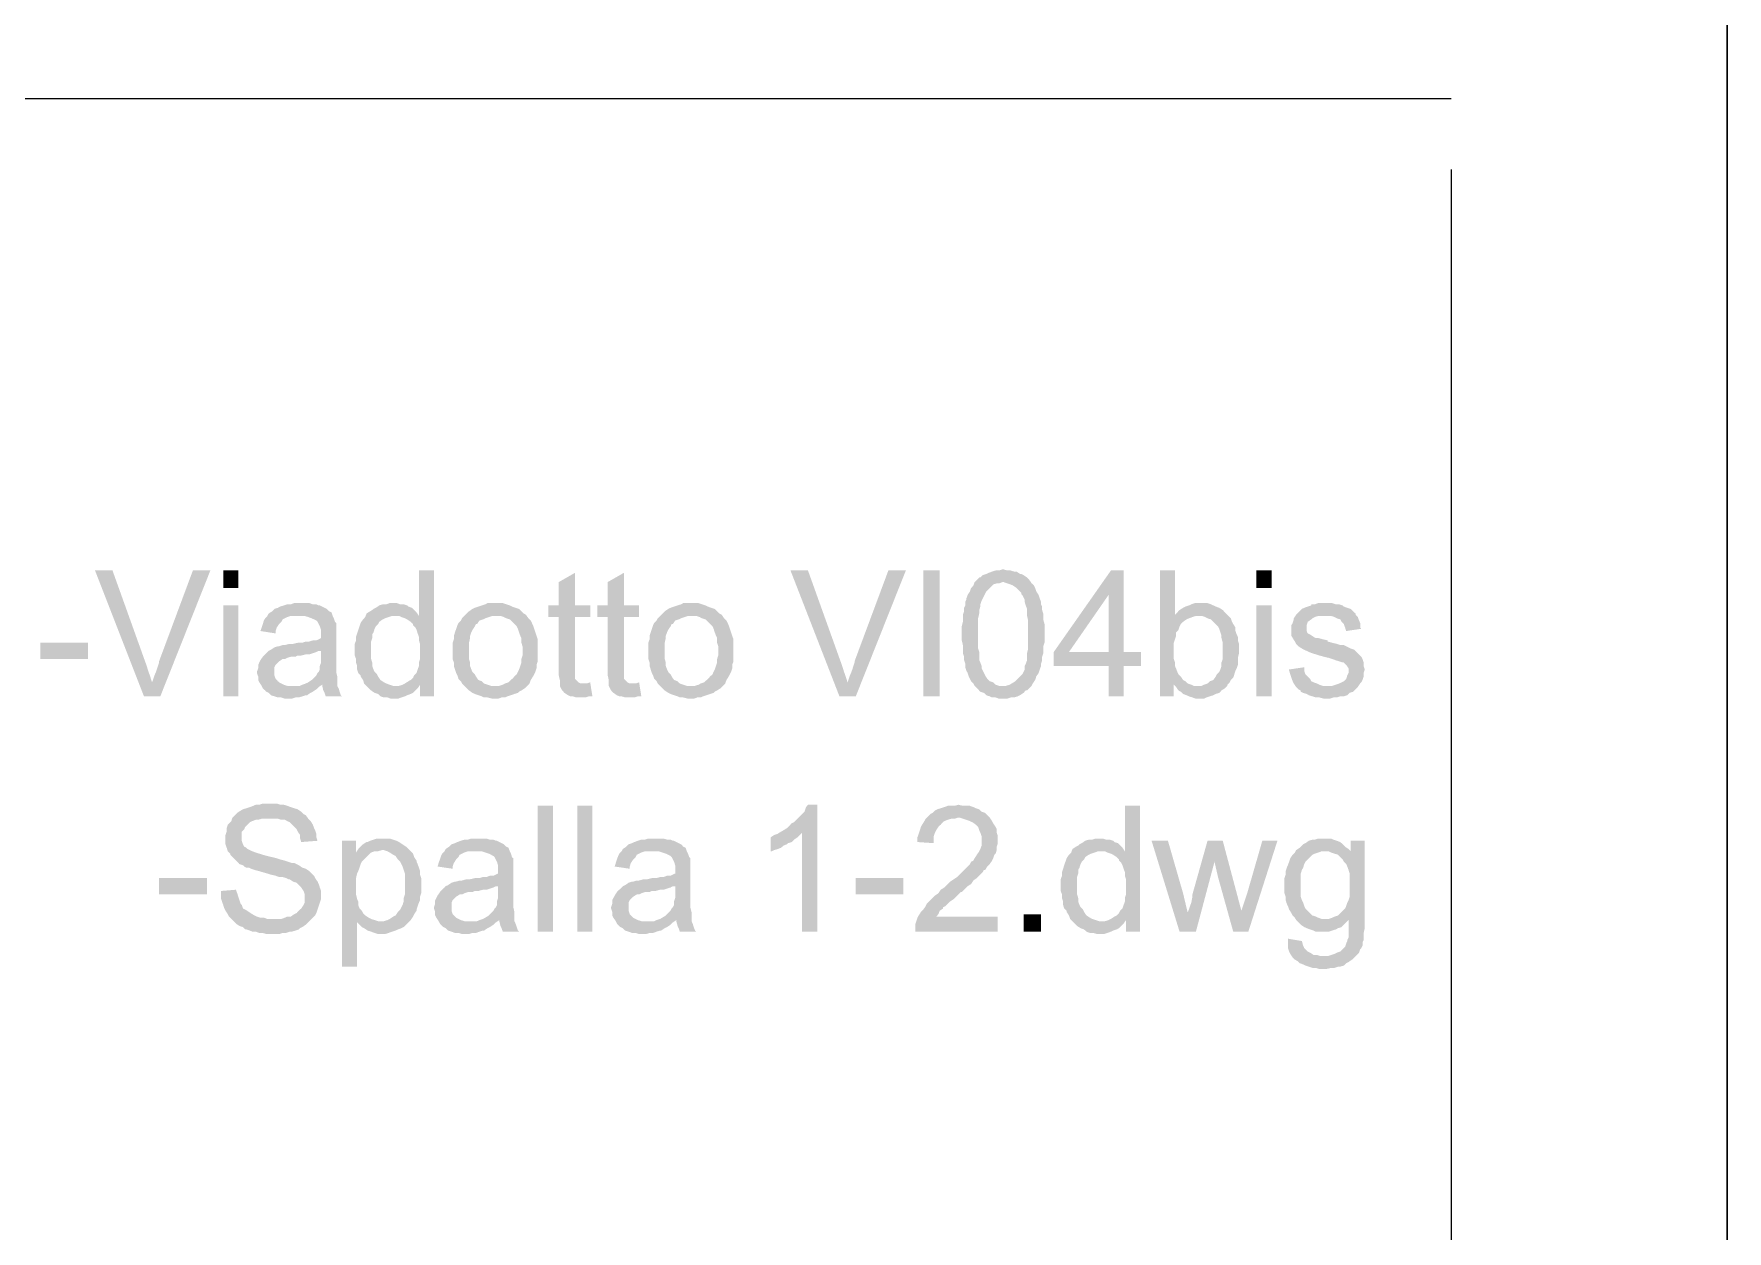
# Model space of a CAD drawing. Header units: millimetres. Extents: x -35.3 to 0.3, y 0.4 to 20.6.
# Drawn here: x -0.952 to 0.259, y 1.284 to 2.14 of the extents above; entities that cross this region are included whole.
import ezdxf

# ---------------------------------------------------------------- set-up
doc = ezdxf.new("R2010")
doc.units = ezdxf.units.MM
doc.linetypes.add('PDF_IMPORT', pattern=[1, 0.8, -0.2])
doc.layers.add('PDF _Geometria', color=7, linetype='Continuous')
doc.layers.add('PDF _Riempimenti solidi', color=7, linetype='Continuous')

msp = doc.modelspace()

# ---------------------------------------------------------------- hatches: boundary and pattern name
at = {"layer": 'PDF _Riempimenti solidi', "transparency": 33554559}
for points in [[(-0.2585, 1.7568), (-0.2593, 1.7568), (-0.2618, 1.756), (-0.2643, 1.756), (-0.2668, 1.7552), (-0.2693, 1.7543), (-0.271, 1.7535), (-0.2735, 1.7527), (-0.2752, 1.751), (-0.276, 1.751), (-0.2793, 1.7477), (-0.2585, 1.7477), (-0.256, 1.7468), (-0.2535, 1.746), (-0.2518, 1.7452), (-0.2493, 1.7435), (-0.246, 1.7402), (-0.246, 1.7393), (-0.2452, 1.7385), (-0.2443, 1.7368), (-0.2435, 1.7352), (-0.2435, 1.7335), (-0.2427, 1.731), (-0.2418, 1.7285), (-0.2418, 1.7235), (-0.241, 1.7202), (-0.241, 1.7002), (-0.2418, 1.6968), (-0.2418, 1.6918), (-0.2427, 1.6893), (-0.2435, 1.6877), (-0.2435, 1.6852), (-0.2443, 1.6835), (-0.2452, 1.6818), (-0.246, 1.681), (-0.2468, 1.6802), (-0.2502, 1.6768), (-0.2527, 1.6752), (-0.2543, 1.6743), (-0.2568, 1.6735), (-0.2585, 1.6735), (-0.2785, 1.6727), (-0.2752, 1.6693), (-0.2727, 1.6685), (-0.271, 1.6668), (-0.2685, 1.666), (-0.2668, 1.6652), (-0.2643, 1.6652), (-0.2618, 1.6643), (-0.256, 1.6643), (-0.2535, 1.6652), (-0.251, 1.6652), (-0.2485, 1.666), (-0.2468, 1.6668), (-0.2443, 1.6685), (-0.2427, 1.6702), (-0.2418, 1.6702), (-0.2402, 1.6718), (-0.2385, 1.6735), (-0.2377, 1.6752), (-0.236, 1.6777), (-0.2352, 1.6802), (-0.2335, 1.6827), (-0.2327, 1.6852), (-0.2318, 1.6877), (-0.2318, 1.6893), (-0.231, 1.6918), (-0.231, 1.6943), (-0.2302, 1.6968), (-0.2302, 1.7018), (-0.2293, 1.7043), (-0.2293, 1.7177), (-0.2302, 1.721), (-0.2302, 1.7252), (-0.231, 1.7277), (-0.231, 1.7302), (-0.2318, 1.7318), (-0.2318, 1.7335), (-0.2327, 1.736), (-0.2335, 1.7385), (-0.2352, 1.741), (-0.236, 1.7435), (-0.2368, 1.7452), (-0.2385, 1.7468), (-0.2402, 1.7493), (-0.2418, 1.751), (-0.2443, 1.7527), (-0.246, 1.7535), (-0.2468, 1.7535), (-0.2493, 1.7552), (-0.251, 1.7552), (-0.2535, 1.756), (-0.256, 1.756)], [(-0.896, 1.756), (-0.9085, 1.756), (-0.8735, 1.666), (-0.8677, 1.676), (-0.8685, 1.6785), (-0.8693, 1.681), (-0.8702, 1.6835), (-0.871, 1.686), (-0.8718, 1.6885), (-0.8727, 1.691)], [(-0.826, 1.756), (-0.8385, 1.756), (-0.8627, 1.691), (-0.8627, 1.6902), (-0.8635, 1.6877), (-0.8643, 1.6852), (-0.8652, 1.6827), (-0.866, 1.681), (-0.8668, 1.6785), (-0.8677, 1.676), (-0.8735, 1.666), (-0.8618, 1.666)], [(-0.806, 1.7435), (-0.806, 1.756), (-0.8168, 1.756), (-0.8168, 1.7435)], [(-0.666, 1.756), (-0.6768, 1.756), (-0.6768, 1.7235), (-0.6935, 1.7235), (-0.691, 1.7235), (-0.6893, 1.7227), (-0.6868, 1.7218), (-0.6852, 1.721), (-0.6827, 1.7193), (-0.681, 1.7177), (-0.681, 1.7168), (-0.6793, 1.7152), (-0.6785, 1.7135), (-0.6777, 1.711), (-0.6768, 1.7085), (-0.6768, 1.706), (-0.676, 1.7035), (-0.676, 1.6927), (-0.6768, 1.6902), (-0.6768, 1.6877), (-0.6777, 1.6852), (-0.6785, 1.6827), (-0.6802, 1.681), (-0.681, 1.6793), (-0.6827, 1.6777), (-0.6843, 1.6768), (-0.6868, 1.6752), (-0.6885, 1.6743), (-0.676, 1.6743), (-0.676, 1.666), (-0.666, 1.666)], [(-0.5652, 1.7543), (-0.5768, 1.7477), (-0.5768, 1.731), (-0.5843, 1.731), (-0.5843, 1.7227), (-0.5768, 1.7227), (-0.5768, 1.681), (-0.576, 1.6777), (-0.576, 1.6752), (-0.5593, 1.6752), (-0.561, 1.6752), (-0.5627, 1.676), (-0.5635, 1.6768), (-0.5652, 1.6785), (-0.5652, 1.7227), (-0.5543, 1.7227), (-0.5543, 1.731), (-0.5652, 1.731)], [(-0.5302, 1.7543), (-0.5418, 1.7477), (-0.5418, 1.731), (-0.5493, 1.731), (-0.5493, 1.7227), (-0.5418, 1.7227), (-0.5418, 1.681), (-0.541, 1.6777), (-0.541, 1.6752), (-0.5243, 1.6752), (-0.526, 1.6752), (-0.5277, 1.676), (-0.5285, 1.6768), (-0.5302, 1.6785), (-0.5302, 1.7227), (-0.5193, 1.7227), (-0.5193, 1.731), (-0.5302, 1.731)], [(-0.3985, 1.756), (-0.411, 1.756), (-0.376, 1.666), (-0.3702, 1.676), (-0.371, 1.6785), (-0.3718, 1.681), (-0.3727, 1.6835), (-0.3735, 1.686), (-0.3743, 1.6885), (-0.3752, 1.691)], [(-0.3285, 1.756), (-0.341, 1.756), (-0.3652, 1.691), (-0.3652, 1.6902), (-0.366, 1.6877), (-0.3668, 1.6852), (-0.3677, 1.6827), (-0.3685, 1.681), (-0.3693, 1.6785), (-0.3702, 1.676), (-0.376, 1.666), (-0.3643, 1.666)], [(-0.3043, 1.666), (-0.3043, 1.756), (-0.316, 1.756), (-0.316, 1.666)], [(-0.2793, 1.7477), (-0.2802, 1.7452), (-0.2818, 1.7435), (-0.2827, 1.741), (-0.2843, 1.7385), (-0.2852, 1.736), (-0.2852, 1.7352), (-0.286, 1.7335), (-0.286, 1.731), (-0.2868, 1.7293), (-0.2868, 1.7268), (-0.2877, 1.7243), (-0.2877, 1.7193), (-0.2885, 1.716), (-0.2885, 1.706), (-0.2877, 1.7027), (-0.2877, 1.6968), (-0.2868, 1.6943), (-0.2868, 1.6918), (-0.286, 1.6893), (-0.286, 1.6868), (-0.2852, 1.6843), (-0.2843, 1.6827), (-0.2835, 1.6802), (-0.2818, 1.6768), (-0.2802, 1.6752), (-0.2793, 1.6735), (-0.2785, 1.6727), (-0.2585, 1.6735), (-0.2618, 1.6735), (-0.2643, 1.6743), (-0.266, 1.676), (-0.2685, 1.6768), (-0.2702, 1.6785), (-0.2718, 1.681), (-0.2743, 1.686), (-0.2743, 1.6877), (-0.2752, 1.6902), (-0.276, 1.6918), (-0.276, 1.6977), (-0.2768, 1.7002), (-0.2768, 1.7218), (-0.276, 1.7252), (-0.276, 1.7277), (-0.2752, 1.7302), (-0.2752, 1.7318), (-0.2743, 1.7343), (-0.2735, 1.736), (-0.271, 1.741), (-0.266, 1.746), (-0.2635, 1.7468), (-0.2618, 1.7468), (-0.2593, 1.7477)], [(-0.1727, 1.756), (-0.1818, 1.756), (-0.2227, 1.6977), (-0.2227, 1.6877), (-0.1835, 1.6877), (-0.1835, 1.666), (-0.1727, 1.666), (-0.1727, 1.6877), (-0.1602, 1.6877), (-0.1602, 1.6977), (-0.2118, 1.6977), (-0.1835, 1.7385)], [(-0.1727, 1.756), (-0.1835, 1.7385), (-0.1835, 1.6977), (-0.2118, 1.6977), (-0.1727, 1.6977)], [(-0.136, 1.756), (-0.1468, 1.756), (-0.1468, 1.666), (-0.1368, 1.666), (-0.1368, 1.6743), (-0.1243, 1.6743), (-0.1268, 1.6752), (-0.1285, 1.6768), (-0.1302, 1.6777), (-0.1318, 1.6802), (-0.1335, 1.6818), (-0.1343, 1.6835), (-0.1352, 1.686), (-0.136, 1.6877), (-0.136, 1.6902), (-0.1368, 1.6927), (-0.1368, 1.7043), (-0.136, 1.7068), (-0.1352, 1.7093), (-0.1352, 1.7118), (-0.1335, 1.7135), (-0.1327, 1.716), (-0.1318, 1.7177), (-0.1302, 1.7193), (-0.1277, 1.721), (-0.126, 1.7218), (-0.1235, 1.7227), (-0.121, 1.7235), (-0.1193, 1.7235), (-0.136, 1.7243)], [(-0.0668, 1.7435), (-0.0668, 1.756), (-0.0777, 1.756), (-0.0777, 1.7435)], [(-0.761, 1.7327), (-0.766, 1.7327), (-0.7685, 1.7318), (-0.771, 1.7318), (-0.7735, 1.731), (-0.776, 1.7302), (-0.7777, 1.7293), (-0.7802, 1.7285), (-0.7818, 1.7268), (-0.7843, 1.7252), (-0.7852, 1.7235), (-0.7585, 1.7235), (-0.756, 1.7227), (-0.7535, 1.7218), (-0.7518, 1.721), (-0.7502, 1.7202), (-0.7493, 1.7193), (-0.7477, 1.716), (-0.7468, 1.7135), (-0.7468, 1.7077), (-0.7485, 1.7068), (-0.7502, 1.706), (-0.7527, 1.706), (-0.7552, 1.7052), (-0.7577, 1.7052), (-0.7602, 1.7043), (-0.7635, 1.7043), (-0.7668, 1.7035), (-0.7693, 1.7035), (-0.7727, 1.7027), (-0.7743, 1.7027), (-0.7768, 1.7018), (-0.7777, 1.7018), (-0.7802, 1.701), (-0.7827, 1.6993), (-0.7468, 1.6985), (-0.7468, 1.6902), (-0.7477, 1.6877), (-0.7477, 1.6852), (-0.7485, 1.6835), (-0.7493, 1.6827), (-0.7502, 1.681), (-0.7535, 1.6777), (-0.756, 1.676), (-0.7577, 1.6752), (-0.7602, 1.6743), (-0.746, 1.6743), (-0.746, 1.6735), (-0.7452, 1.6702), (-0.7443, 1.6685), (-0.7435, 1.666), (-0.7318, 1.666), (-0.7327, 1.6668), (-0.7335, 1.6693), (-0.7343, 1.6718), (-0.7352, 1.6735), (-0.7352, 1.6802), (-0.736, 1.6835), (-0.736, 1.7185), (-0.7368, 1.7193), (-0.7377, 1.7218), (-0.7385, 1.7235), (-0.7393, 1.726), (-0.741, 1.7268), (-0.7427, 1.7285), (-0.7443, 1.7293), (-0.7477, 1.731), (-0.7485, 1.731), (-0.7502, 1.7318), (-0.7527, 1.7318), (-0.7552, 1.7327), (-0.7577, 1.7327)], [(-0.6952, 1.7327), (-0.6977, 1.7327), (-0.7002, 1.7318), (-0.7027, 1.7318), (-0.7052, 1.731), (-0.7077, 1.7293), (-0.7093, 1.7285), (-0.7102, 1.7277), (-0.7118, 1.7268), (-0.7143, 1.7252), (-0.7152, 1.7227), (-0.7168, 1.721), (-0.7185, 1.7185), (-0.7202, 1.7135), (-0.721, 1.711), (-0.7218, 1.7085), (-0.7218, 1.706), (-0.7227, 1.7035), (-0.7227, 1.6952), (-0.7218, 1.6927), (-0.7218, 1.6902), (-0.721, 1.6877), (-0.721, 1.6852), (-0.7202, 1.6827), (-0.7185, 1.681), (-0.7185, 1.6802), (-0.7168, 1.6777), (-0.716, 1.6752), (-0.7143, 1.6735), (-0.6935, 1.6735), (-0.6952, 1.6735), (-0.6977, 1.6743), (-0.7002, 1.6752), (-0.7018, 1.676), (-0.7043, 1.6777), (-0.706, 1.6802), (-0.7068, 1.6818), (-0.7085, 1.6835), (-0.7093, 1.6852), (-0.7102, 1.6877), (-0.7102, 1.6902), (-0.711, 1.6927), (-0.711, 1.7052), (-0.7102, 1.7077), (-0.7102, 1.7102), (-0.7093, 1.7118), (-0.7085, 1.7143), (-0.7077, 1.716), (-0.706, 1.7177), (-0.7052, 1.7193), (-0.7027, 1.721), (-0.701, 1.7218), (-0.6985, 1.7227), (-0.696, 1.7235), (-0.6768, 1.7235), (-0.6785, 1.726), (-0.6802, 1.7277), (-0.6818, 1.7293), (-0.6843, 1.7302), (-0.6852, 1.731), (-0.6877, 1.7318), (-0.6902, 1.7318), (-0.6927, 1.7327)], [(-0.6218, 1.7327), (-0.6277, 1.7327), (-0.6293, 1.7318), (-0.6318, 1.731), (-0.6343, 1.7302), (-0.6368, 1.7293), (-0.6385, 1.7285), (-0.641, 1.7268), (-0.6443, 1.7235), (-0.6185, 1.7235), (-0.616, 1.7227), (-0.6143, 1.7218), (-0.6118, 1.721), (-0.6068, 1.716), (-0.606, 1.7143), (-0.6052, 1.7118), (-0.6043, 1.7093), (-0.6035, 1.7077), (-0.6035, 1.7043), (-0.6027, 1.7018), (-0.6027, 1.6952), (-0.6035, 1.6927), (-0.6035, 1.6902), (-0.6043, 1.6877), (-0.6052, 1.6852), (-0.6068, 1.6818), (-0.6085, 1.6802), (-0.6093, 1.6793), (-0.6127, 1.676), (-0.6152, 1.6752), (-0.6168, 1.6743), (-0.6193, 1.6735), (-0.6443, 1.6735), (-0.6427, 1.6718), (-0.641, 1.6702), (-0.6385, 1.6685), (-0.6368, 1.6677), (-0.6343, 1.6668), (-0.6318, 1.666), (-0.6302, 1.6652), (-0.6277, 1.6652), (-0.6243, 1.6643), (-0.6202, 1.6643), (-0.6177, 1.6652), (-0.6152, 1.6652), (-0.6135, 1.666), (-0.611, 1.6668), (-0.6085, 1.6677), (-0.606, 1.6685), (-0.6052, 1.6693), (-0.6035, 1.6702), (-0.601, 1.6718), (-0.5993, 1.6735), (-0.5977, 1.6752), (-0.5968, 1.6777), (-0.5952, 1.6802), (-0.5935, 1.6835), (-0.5927, 1.686), (-0.5927, 1.6885), (-0.5918, 1.691), (-0.5918, 1.7068), (-0.5927, 1.7093), (-0.5935, 1.7118), (-0.5952, 1.7168), (-0.5968, 1.7202), (-0.5985, 1.7218), (-0.6002, 1.7243), (-0.6018, 1.7252), (-0.6052, 1.7285), (-0.6077, 1.7293), (-0.6102, 1.7302), (-0.6118, 1.731), (-0.6143, 1.7318), (-0.6168, 1.7327), (-0.6193, 1.7327)], [(-0.4818, 1.7327), (-0.4877, 1.7327), (-0.4893, 1.7318), (-0.4918, 1.731), (-0.4943, 1.7302), (-0.4968, 1.7293), (-0.4985, 1.7285), (-0.501, 1.7268), (-0.5043, 1.7235), (-0.4785, 1.7235), (-0.476, 1.7227), (-0.4743, 1.7218), (-0.4718, 1.721), (-0.4668, 1.716), (-0.466, 1.7143), (-0.4652, 1.7118), (-0.4643, 1.7093), (-0.4635, 1.7077), (-0.4635, 1.7043), (-0.4627, 1.7018), (-0.4627, 1.6952), (-0.4635, 1.6927), (-0.4635, 1.6902), (-0.4643, 1.6877), (-0.4652, 1.6852), (-0.4668, 1.6818), (-0.4685, 1.6802), (-0.4693, 1.6793), (-0.4727, 1.676), (-0.4752, 1.6752), (-0.4768, 1.6743), (-0.4793, 1.6735), (-0.5043, 1.6735), (-0.5027, 1.6718), (-0.501, 1.6702), (-0.4985, 1.6685), (-0.4968, 1.6677), (-0.4943, 1.6668), (-0.4918, 1.666), (-0.4902, 1.6652), (-0.4877, 1.6652), (-0.4843, 1.6643), (-0.4802, 1.6643), (-0.4777, 1.6652), (-0.4752, 1.6652), (-0.4735, 1.666), (-0.471, 1.6668), (-0.4685, 1.6677), (-0.466, 1.6685), (-0.4652, 1.6693), (-0.4635, 1.6702), (-0.461, 1.6718), (-0.4593, 1.6735), (-0.4577, 1.6752), (-0.4568, 1.6777), (-0.4552, 1.6802), (-0.4535, 1.6835), (-0.4527, 1.686), (-0.4527, 1.6885), (-0.4518, 1.691), (-0.4518, 1.7068), (-0.4527, 1.7093), (-0.4535, 1.7118), (-0.4552, 1.7168), (-0.4568, 1.7202), (-0.4585, 1.7218), (-0.4602, 1.7243), (-0.4618, 1.7252), (-0.4652, 1.7285), (-0.4677, 1.7293), (-0.4702, 1.7302), (-0.4718, 1.731), (-0.4743, 1.7318), (-0.4768, 1.7327), (-0.4793, 1.7327)], [(-0.1177, 1.7327), (-0.1218, 1.7327), (-0.1243, 1.7318), (-0.126, 1.731), (-0.1285, 1.7302), (-0.1302, 1.7293), (-0.1327, 1.7277), (-0.136, 1.7243), (-0.1193, 1.7235), (-0.1168, 1.7235), (-0.1143, 1.7227), (-0.1127, 1.7218), (-0.1102, 1.721), (-0.1052, 1.716), (-0.1043, 1.7143), (-0.1035, 1.7118), (-0.1027, 1.7093), (-0.1027, 1.7077), (-0.1018, 1.7043), (-0.1018, 1.6927), (-0.1027, 1.6902), (-0.1027, 1.6877), (-0.1035, 1.6852), (-0.1043, 1.6835), (-0.106, 1.6818), (-0.1068, 1.6802), (-0.1085, 1.6777), (-0.111, 1.6768), (-0.1127, 1.6752), (-0.1152, 1.6743), (-0.1168, 1.6735), (-0.1193, 1.6735), (-0.1352, 1.6727), (-0.1335, 1.6702), (-0.1318, 1.6693), (-0.1302, 1.6677), (-0.1277, 1.6668), (-0.126, 1.666), (-0.1235, 1.6652), (-0.121, 1.6643), (-0.1152, 1.6643), (-0.1135, 1.6652), (-0.111, 1.666), (-0.1085, 1.6668), (-0.1068, 1.6677), (-0.1043, 1.6685), (-0.1027, 1.6702), (-0.1002, 1.6718), (-0.0985, 1.6735), (-0.0985, 1.6743), (-0.0968, 1.676), (-0.096, 1.6777), (-0.0943, 1.6793), (-0.0935, 1.6818), (-0.0927, 1.6843), (-0.0918, 1.686), (-0.091, 1.6885), (-0.091, 1.6935), (-0.0902, 1.6968), (-0.0902, 1.7035), (-0.091, 1.706), (-0.091, 1.7085), (-0.0918, 1.7102), (-0.0927, 1.7127), (-0.0927, 1.7152), (-0.0943, 1.7177), (-0.0952, 1.7193), (-0.096, 1.7218), (-0.0977, 1.7235), (-0.0985, 1.7243), (-0.1018, 1.7277), (-0.1043, 1.7293), (-0.1068, 1.7302), (-0.1085, 1.731), (-0.1102, 1.7318), (-0.1127, 1.7327), (-0.1152, 1.7327)], [(-0.0285, 1.7327), (-0.0335, 1.7327), (-0.036, 1.7318), (-0.0385, 1.7318), (-0.0385, 1.731), (-0.041, 1.7302), (-0.0435, 1.7293), (-0.0452, 1.7285), (-0.046, 1.7277), (-0.0493, 1.7243), (-0.0277, 1.7235), (-0.0243, 1.7235), (-0.0218, 1.7227), (-0.0202, 1.7218), (-0.0177, 1.721), (-0.0168, 1.7193), (-0.0152, 1.7177), (-0.0143, 1.7152), (-0.0135, 1.7127), (-0.0027, 1.7143), (-0.0035, 1.7152), (-0.0035, 1.7185), (-0.0043, 1.7202), (-0.0052, 1.7227), (-0.0068, 1.7243), (-0.0068, 1.7252), (-0.0102, 1.7285), (-0.0127, 1.7293), (-0.0152, 1.7302), (-0.016, 1.731), (-0.0185, 1.7318), (-0.021, 1.7318), (-0.0235, 1.7327), (-0.026, 1.7327)], [(-0.806, 1.666), (-0.806, 1.731), (-0.8168, 1.731), (-0.8168, 1.666)], [(-0.7852, 1.7235), (-0.7868, 1.7218), (-0.7877, 1.7202), (-0.7885, 1.7177), (-0.7893, 1.7152), (-0.7902, 1.7127), (-0.7793, 1.711), (-0.7793, 1.7127), (-0.7785, 1.7152), (-0.7768, 1.7177), (-0.7752, 1.7193), (-0.7743, 1.721), (-0.7727, 1.7218), (-0.771, 1.7227), (-0.7685, 1.7235), (-0.7627, 1.7235)], [(-0.6443, 1.7235), (-0.646, 1.7218), (-0.6468, 1.7202), (-0.6485, 1.7185), (-0.6493, 1.7168), (-0.651, 1.7118), (-0.6518, 1.7093), (-0.6518, 1.7068), (-0.6527, 1.7043), (-0.6527, 1.6927), (-0.6518, 1.6902), (-0.6518, 1.6877), (-0.651, 1.6852), (-0.6502, 1.6827), (-0.6493, 1.681), (-0.6485, 1.6785), (-0.6468, 1.6768), (-0.646, 1.6752), (-0.6443, 1.6735), (-0.6218, 1.6735), (-0.6252, 1.6735), (-0.6277, 1.6743), (-0.6302, 1.6752), (-0.6318, 1.6768), (-0.6343, 1.6777), (-0.636, 1.6802), (-0.6368, 1.6818), (-0.6385, 1.6835), (-0.6393, 1.6852), (-0.6402, 1.6877), (-0.6402, 1.6902), (-0.641, 1.6927), (-0.641, 1.7043), (-0.6402, 1.7077), (-0.6402, 1.7093), (-0.6393, 1.7118), (-0.6385, 1.7135), (-0.6368, 1.716), (-0.636, 1.7177), (-0.6352, 1.7177), (-0.6335, 1.7202), (-0.631, 1.721), (-0.6293, 1.7218), (-0.6268, 1.7227), (-0.6243, 1.7235), (-0.6218, 1.7235)], [(-0.5043, 1.7235), (-0.506, 1.7218), (-0.5068, 1.7202), (-0.5085, 1.7185), (-0.5093, 1.7168), (-0.511, 1.7118), (-0.5118, 1.7093), (-0.5118, 1.7068), (-0.5127, 1.7043), (-0.5127, 1.6927), (-0.5118, 1.6902), (-0.5118, 1.6877), (-0.511, 1.6852), (-0.5102, 1.6827), (-0.5093, 1.681), (-0.5085, 1.6785), (-0.5068, 1.6768), (-0.506, 1.6752), (-0.5043, 1.6735), (-0.4818, 1.6735), (-0.4852, 1.6735), (-0.4877, 1.6743), (-0.4902, 1.6752), (-0.4918, 1.6768), (-0.4943, 1.6777), (-0.496, 1.6802), (-0.4968, 1.6818), (-0.4985, 1.6835), (-0.4993, 1.6852), (-0.5002, 1.6877), (-0.5002, 1.6902), (-0.501, 1.6927), (-0.501, 1.7043), (-0.5002, 1.7077), (-0.5002, 1.7093), (-0.4993, 1.7118), (-0.4985, 1.7135), (-0.4968, 1.716), (-0.496, 1.7177), (-0.4952, 1.7177), (-0.4935, 1.7202), (-0.491, 1.721), (-0.4893, 1.7218), (-0.4868, 1.7227), (-0.4843, 1.7235), (-0.4818, 1.7235)], [(-0.0668, 1.666), (-0.0668, 1.731), (-0.0777, 1.731), (-0.0777, 1.666)], [(-0.0493, 1.7243), (-0.051, 1.7218), (-0.051, 1.721), (-0.0518, 1.7185), (-0.0527, 1.7168), (-0.0527, 1.7093), (-0.0518, 1.7077), (-0.0502, 1.7052), (-0.0493, 1.7035), (-0.0477, 1.7018), (-0.0452, 1.7002), (-0.0435, 1.6993), (-0.0418, 1.6985), (-0.0402, 1.6977), (-0.0377, 1.6968), (-0.0352, 1.696), (-0.0327, 1.6952), (-0.0293, 1.6943), (-0.026, 1.6935), (-0.0235, 1.6927), (-0.021, 1.6918), (-0.0185, 1.691), (-0.016, 1.6902), (-0.0152, 1.6902), (-0.0135, 1.6885), (-0.0118, 1.686), (-0.0118, 1.6827), (-0.0127, 1.681), (-0.0135, 1.6785), (-0.0152, 1.6768), (-0.0168, 1.676), (-0.0185, 1.6752), (-0.021, 1.6743), (-0.0235, 1.6735), (-0.0268, 1.6735), (-0.0493, 1.6727), (-0.0477, 1.671), (-0.046, 1.6702), (-0.046, 1.6693), (-0.0443, 1.6685), (-0.0418, 1.6677), (-0.0402, 1.6668), (-0.0377, 1.666), (-0.0352, 1.6652), (-0.0327, 1.6652), (-0.0293, 1.6643), (-0.0252, 1.6643), (-0.0227, 1.6652), (-0.0202, 1.6652), (-0.0177, 1.666), (-0.0152, 1.666), (-0.0127, 1.6668), (-0.011, 1.6685), (-0.0085, 1.6693), (-0.0052, 1.6727), (-0.0035, 1.6752), (-0.0027, 1.676), (-0.0018, 1.6777), (-0.001, 1.6802), (-0.001, 1.6827), (-0.0002, 1.6852), (-0.001, 1.6877), (-0.001, 1.6902), (-0.0018, 1.6927), (-0.0027, 1.6943), (-0.0077, 1.6993), (-0.0102, 1.7002), (-0.0118, 1.701), (-0.0135, 1.7018), (-0.0152, 1.7027), (-0.0177, 1.7027), (-0.0202, 1.7035), (-0.0235, 1.7043), (-0.0268, 1.7052), (-0.0268, 1.706), (-0.0302, 1.7068), (-0.0335, 1.7077), (-0.0352, 1.7077), (-0.0368, 1.7085), (-0.0393, 1.7102), (-0.041, 1.711), (-0.0418, 1.7127), (-0.0418, 1.7168), (-0.041, 1.7193), (-0.0385, 1.721), (-0.0377, 1.7218), (-0.036, 1.7227), (-0.0335, 1.7235), (-0.0277, 1.7235)], [(-0.9135, 1.6927), (-0.9135, 1.7043), (-0.9477, 1.7043), (-0.9477, 1.6927)], [(-0.7827, 1.6993), (-0.7843, 1.6985), (-0.7852, 1.6977), (-0.7885, 1.6943), (-0.7902, 1.6918), (-0.7918, 1.6885), (-0.7918, 1.686), (-0.7927, 1.6835), (-0.7927, 1.6827), (-0.7918, 1.6802), (-0.7918, 1.6777), (-0.791, 1.676), (-0.7893, 1.6735), (-0.7885, 1.6718), (-0.7868, 1.6702), (-0.786, 1.6693), (-0.7843, 1.6685), (-0.7827, 1.6668), (-0.7802, 1.666), (-0.7777, 1.6652), (-0.7752, 1.6652), (-0.7727, 1.6643), (-0.7677, 1.6643), (-0.7652, 1.6652), (-0.7627, 1.6652), (-0.7602, 1.666), (-0.7577, 1.6668), (-0.7568, 1.6668), (-0.7543, 1.6685), (-0.7527, 1.6693), (-0.7502, 1.671), (-0.7485, 1.6727), (-0.7677, 1.6735), (-0.771, 1.6735), (-0.7735, 1.6743), (-0.7752, 1.6752), (-0.7768, 1.676), (-0.7777, 1.6768), (-0.7793, 1.6785), (-0.7802, 1.681), (-0.7802, 1.6868), (-0.7793, 1.6885), (-0.7785, 1.6893), (-0.7768, 1.691), (-0.7743, 1.6927), (-0.7727, 1.6927), (-0.771, 1.6935), (-0.7685, 1.6943), (-0.7652, 1.6943), (-0.7635, 1.6952), (-0.761, 1.6952), (-0.7577, 1.696), (-0.7552, 1.696), (-0.7527, 1.6968), (-0.7502, 1.6977), (-0.7485, 1.6985), (-0.7468, 1.6985)], [(-0.0435, 1.6868), (-0.0543, 1.6852), (-0.0543, 1.6843), (-0.0535, 1.6818), (-0.0527, 1.6793), (-0.0518, 1.6768), (-0.051, 1.6752), (-0.0493, 1.6727), (-0.0268, 1.6735), (-0.0302, 1.6735), (-0.0327, 1.6743), (-0.0343, 1.6752), (-0.0368, 1.676), (-0.0385, 1.6768), (-0.0393, 1.6785), (-0.0427, 1.6818), (-0.0435, 1.6843)], [(-0.7602, 1.6743), (-0.7618, 1.6735), (-0.7677, 1.6735), (-0.7485, 1.6727), (-0.746, 1.6743)], [(-0.6885, 1.6743), (-0.691, 1.6735), (-0.7143, 1.6735), (-0.7127, 1.6718), (-0.711, 1.6702), (-0.7085, 1.6685), (-0.706, 1.6677), (-0.7043, 1.666), (-0.7018, 1.6652), (-0.6993, 1.6652), (-0.6968, 1.6643), (-0.6918, 1.6643), (-0.6893, 1.6652), (-0.6868, 1.666), (-0.6852, 1.6668), (-0.6827, 1.6677), (-0.681, 1.6685), (-0.6793, 1.6702), (-0.6777, 1.6718), (-0.676, 1.6743)], [(-0.5543, 1.676), (-0.5568, 1.6752), (-0.576, 1.6752), (-0.576, 1.6735), (-0.5752, 1.6718), (-0.5743, 1.6702), (-0.5727, 1.6685), (-0.5702, 1.6668), (-0.5685, 1.666), (-0.5668, 1.666), (-0.5643, 1.6652), (-0.5577, 1.6652), (-0.5552, 1.666), (-0.5527, 1.666)], [(-0.5193, 1.676), (-0.5218, 1.6752), (-0.541, 1.6752), (-0.541, 1.6735), (-0.5402, 1.6718), (-0.5393, 1.6702), (-0.5377, 1.6685), (-0.5352, 1.6668), (-0.5335, 1.666), (-0.5318, 1.666), (-0.5293, 1.6652), (-0.5227, 1.6652), (-0.5202, 1.666), (-0.5177, 1.666)], [(-0.1243, 1.6743), (-0.1368, 1.6743), (-0.1352, 1.6727), (-0.1193, 1.6735), (-0.1227, 1.6735)], [(-0.7835, 1.5893), (-0.7885, 1.5893), (-0.791, 1.5885), (-0.7935, 1.5885), (-0.7952, 1.5877), (-0.7977, 1.5868), (-0.8002, 1.586), (-0.8027, 1.5852), (-0.8043, 1.5843), (-0.8068, 1.5827), (-0.8102, 1.5793), (-0.811, 1.5768), (-0.8118, 1.576), (-0.8135, 1.5743), (-0.8143, 1.5718), (-0.8143, 1.5693), (-0.8152, 1.5668), (-0.8152, 1.5602), (-0.8143, 1.5577), (-0.8135, 1.5552), (-0.8118, 1.5535), (-0.8118, 1.5527), (-0.8068, 1.5477), (-0.8052, 1.546), (-0.8027, 1.5452), (-0.8018, 1.5443), (-0.8002, 1.5435), (-0.7985, 1.5435), (-0.7968, 1.5427), (-0.7943, 1.5418), (-0.791, 1.541), (-0.7885, 1.5402), (-0.7852, 1.5393), (-0.7827, 1.5385), (-0.7793, 1.5377), (-0.7768, 1.5368), (-0.7743, 1.5368), (-0.7718, 1.536), (-0.7702, 1.5352), (-0.7693, 1.5352), (-0.7668, 1.5335), (-0.7643, 1.5327), (-0.7627, 1.531), (-0.761, 1.5293), (-0.7593, 1.5268), (-0.7585, 1.5243), (-0.7585, 1.5185), (-0.7593, 1.5168), (-0.761, 1.5143), (-0.7627, 1.5127), (-0.7643, 1.511), (-0.766, 1.5102), (-0.7685, 1.5085), (-0.771, 1.5085), (-0.7727, 1.5077), (-0.7752, 1.5068), (-0.811, 1.5068), (-0.8093, 1.5052), (-0.8077, 1.5035), (-0.8052, 1.5018), (-0.8027, 1.501), (-0.801, 1.4993), (-0.8002, 1.4993), (-0.7977, 1.4985), (-0.796, 1.4977), (-0.7935, 1.4977), (-0.791, 1.4968), (-0.7885, 1.4968), (-0.786, 1.496), (-0.7768, 1.496), (-0.7743, 1.4968), (-0.7718, 1.4968), (-0.7693, 1.4977), (-0.7677, 1.4977), (-0.7652, 1.4985), (-0.7627, 1.4993), (-0.7618, 1.5002), (-0.7602, 1.501), (-0.7577, 1.5027), (-0.751, 1.5093), (-0.7502, 1.511), (-0.7493, 1.5135), (-0.7485, 1.516), (-0.7477, 1.5185), (-0.7468, 1.521), (-0.7468, 1.5268), (-0.7477, 1.5293), (-0.7485, 1.5318), (-0.7493, 1.5335), (-0.751, 1.536), (-0.7518, 1.5377), (-0.7552, 1.541), (-0.7577, 1.5427), (-0.7602, 1.5435), (-0.7627, 1.5452), (-0.7643, 1.546), (-0.766, 1.5468), (-0.7677, 1.5468), (-0.7727, 1.5485), (-0.776, 1.5493), (-0.7785, 1.5502), (-0.7818, 1.551), (-0.7852, 1.5518), (-0.7885, 1.5527), (-0.791, 1.5535), (-0.7935, 1.5543), (-0.796, 1.5552), (-0.7977, 1.556), (-0.7993, 1.5568), (-0.8002, 1.5577), (-0.8018, 1.5585), (-0.8027, 1.5602), (-0.8035, 1.5627), (-0.8035, 1.5693), (-0.8018, 1.571), (-0.801, 1.5727), (-0.7985, 1.5752), (-0.7977, 1.576), (-0.796, 1.5768), (-0.7935, 1.5777), (-0.7918, 1.5777), (-0.7893, 1.5785), (-0.756, 1.5785), (-0.7577, 1.581), (-0.7593, 1.5818), (-0.761, 1.5835), (-0.7635, 1.5852), (-0.766, 1.586), (-0.7685, 1.5868), (-0.771, 1.5877), (-0.7735, 1.5885), (-0.776, 1.5885), (-0.7785, 1.5893), (-0.781, 1.5893)], [(-0.581, 1.4977), (-0.581, 1.5877), (-0.5918, 1.5877), (-0.5918, 1.4977)], [(-0.5527, 1.4977), (-0.5527, 1.5877), (-0.5635, 1.5877), (-0.5635, 1.4977)], [(-0.3918, 1.5885), (-0.3985, 1.5885), (-0.3993, 1.5877), (-0.4002, 1.586), (-0.401, 1.5835), (-0.4043, 1.5802), (-0.4068, 1.5777), (-0.4085, 1.576), (-0.4102, 1.5752), (-0.4118, 1.5735), (-0.4135, 1.5718), (-0.416, 1.5702), (-0.4177, 1.5693), (-0.4027, 1.5685), (-0.4027, 1.4977), (-0.3918, 1.4977)], [(-0.291, 1.5885), (-0.2935, 1.5877), (-0.2985, 1.5877), (-0.301, 1.5868), (-0.3035, 1.586), (-0.306, 1.5852), (-0.3077, 1.5843), (-0.3093, 1.5827), (-0.311, 1.5818), (-0.3143, 1.5785), (-0.3152, 1.5768), (-0.3168, 1.5743), (-0.3177, 1.5727), (-0.3193, 1.5677), (-0.3202, 1.5652), (-0.3202, 1.5618), (-0.3085, 1.561), (-0.3085, 1.566), (-0.3077, 1.5685), (-0.3068, 1.5702), (-0.3052, 1.5727), (-0.3035, 1.5743), (-0.3027, 1.5752), (-0.301, 1.5768), (-0.2985, 1.5777), (-0.296, 1.5785), (-0.2935, 1.5785), (-0.291, 1.5793), (-0.2685, 1.5793), (-0.2718, 1.5827), (-0.2743, 1.5835), (-0.276, 1.5852), (-0.2785, 1.586), (-0.2802, 1.5868), (-0.2827, 1.5877), (-0.2877, 1.5877)], [(-0.161, 1.5877), (-0.1718, 1.5877), (-0.1718, 1.5552), (-0.1885, 1.5552), (-0.186, 1.5552), (-0.1843, 1.5543), (-0.1818, 1.5535), (-0.1802, 1.5527), (-0.1777, 1.551), (-0.176, 1.5493), (-0.176, 1.5485), (-0.1743, 1.5468), (-0.1735, 1.5452), (-0.1727, 1.5427), (-0.1718, 1.5402), (-0.1718, 1.5377), (-0.171, 1.5352), (-0.171, 1.5243), (-0.1718, 1.5218), (-0.1718, 1.5193), (-0.1727, 1.5168), (-0.1735, 1.5143), (-0.1752, 1.5127), (-0.176, 1.511), (-0.1777, 1.5093), (-0.1793, 1.5085), (-0.1818, 1.5068), (-0.1835, 1.506), (-0.171, 1.506), (-0.171, 1.4977), (-0.161, 1.4977)], [(-0.756, 1.5785), (-0.7827, 1.5785), (-0.7777, 1.5785), (-0.7752, 1.5777), (-0.7727, 1.5777), (-0.771, 1.5768), (-0.7693, 1.576), (-0.7643, 1.571), (-0.7635, 1.5693), (-0.7618, 1.5668), (-0.7618, 1.5643), (-0.761, 1.5618), (-0.7493, 1.5627), (-0.7502, 1.5652), (-0.7502, 1.5677), (-0.751, 1.5702), (-0.7518, 1.5718), (-0.7527, 1.5743), (-0.7543, 1.5768)], [(-0.2685, 1.5793), (-0.291, 1.5793), (-0.2902, 1.5793), (-0.2877, 1.5785), (-0.2852, 1.5777), (-0.2827, 1.5768), (-0.281, 1.576), (-0.2785, 1.5743), (-0.2768, 1.5727), (-0.276, 1.5702), (-0.2752, 1.5685), (-0.2743, 1.566), (-0.2743, 1.5593), (-0.2752, 1.5568), (-0.276, 1.5552), (-0.2777, 1.5527), (-0.2793, 1.5502), (-0.2802, 1.5485), (-0.2818, 1.5477), (-0.2827, 1.546), (-0.2843, 1.5443), (-0.286, 1.5427), (-0.2893, 1.5393), (-0.2918, 1.5368), (-0.2968, 1.5335), (-0.2993, 1.531), (-0.301, 1.5293), (-0.3035, 1.5277), (-0.3052, 1.5252), (-0.3077, 1.5235), (-0.3127, 1.5185), (-0.3135, 1.5177), (-0.3143, 1.516), (-0.316, 1.5135), (-0.3177, 1.5118), (-0.3193, 1.5093), (-0.3202, 1.5077), (-0.321, 1.5052), (-0.3218, 1.5027), (-0.3218, 1.4977), (-0.2627, 1.4977), (-0.2627, 1.5085), (-0.3068, 1.5085), (-0.3052, 1.5102), (-0.3043, 1.5127), (-0.3018, 1.5143), (-0.3018, 1.5152), (-0.3002, 1.516), (-0.2968, 1.5193), (-0.2943, 1.521), (-0.2918, 1.5235), (-0.2893, 1.526), (-0.2885, 1.526), (-0.286, 1.5285), (-0.2843, 1.5302), (-0.2818, 1.5318), (-0.2802, 1.5343), (-0.2777, 1.536), (-0.276, 1.5377), (-0.2752, 1.5385), (-0.2735, 1.5402), (-0.2727, 1.5418), (-0.2718, 1.5418), (-0.2702, 1.5443), (-0.2685, 1.546), (-0.2668, 1.5485), (-0.266, 1.5502), (-0.2652, 1.5527), (-0.2643, 1.5535), (-0.2635, 1.556), (-0.2635, 1.5585), (-0.2627, 1.561), (-0.2627, 1.566), (-0.2635, 1.5685), (-0.2635, 1.571), (-0.2643, 1.5727), (-0.266, 1.5752), (-0.2668, 1.5768)], [(-0.7218, 1.5627), (-0.7318, 1.5627), (-0.7318, 1.4727), (-0.721, 1.4727), (-0.721, 1.5043), (-0.7043, 1.5052), (-0.706, 1.5052), (-0.711, 1.5068), (-0.7127, 1.5077), (-0.7152, 1.5093), (-0.7168, 1.511), (-0.7177, 1.5127), (-0.7193, 1.5143), (-0.7202, 1.5168), (-0.7202, 1.5193), (-0.721, 1.521), (-0.7218, 1.5243), (-0.7218, 1.536), (-0.721, 1.5393), (-0.7202, 1.541), (-0.7193, 1.5435), (-0.7185, 1.546), (-0.7177, 1.5477), (-0.711, 1.5543), (-0.7218, 1.5543)], [(-0.7027, 1.5643), (-0.7068, 1.5643), (-0.7093, 1.5635), (-0.7118, 1.5627), (-0.7135, 1.5618), (-0.7143, 1.5618), (-0.7168, 1.5602), (-0.7202, 1.5568), (-0.7035, 1.556), (-0.7018, 1.556), (-0.6993, 1.5552), (-0.6977, 1.5543), (-0.6952, 1.5527), (-0.6935, 1.5518), (-0.6918, 1.5493), (-0.6902, 1.5477), (-0.6885, 1.5443), (-0.6877, 1.5418), (-0.6868, 1.5393), (-0.6868, 1.5243), (-0.6877, 1.5218), (-0.6877, 1.5193), (-0.6885, 1.5168), (-0.6902, 1.5135), (-0.6918, 1.5118), (-0.6935, 1.5093), (-0.6952, 1.5085), (-0.6977, 1.5068), (-0.6993, 1.506), (-0.7018, 1.5052), (-0.7043, 1.5052), (-0.721, 1.5043), (-0.7177, 1.501), (-0.716, 1.5002), (-0.7135, 1.4985), (-0.711, 1.4977), (-0.7085, 1.4968), (-0.706, 1.496), (-0.701, 1.496), (-0.6985, 1.4968), (-0.696, 1.4977), (-0.6935, 1.4985), (-0.6918, 1.4993), (-0.6893, 1.5002), (-0.6877, 1.501), (-0.6827, 1.506), (-0.681, 1.5085), (-0.6802, 1.5102), (-0.6785, 1.5127), (-0.6785, 1.5135), (-0.6777, 1.516), (-0.6768, 1.5185), (-0.676, 1.5202), (-0.676, 1.5227), (-0.6752, 1.5252), (-0.6752, 1.536), (-0.676, 1.5385), (-0.676, 1.541), (-0.6768, 1.5435), (-0.6777, 1.546), (-0.6785, 1.5477), (-0.6785, 1.5485), (-0.6802, 1.551), (-0.681, 1.5535), (-0.686, 1.5585), (-0.691, 1.5618), (-0.6927, 1.5627), (-0.6952, 1.5635), (-0.6977, 1.5643), (-0.7002, 1.5643)], [(-0.6343, 1.5643), (-0.6393, 1.5643), (-0.6418, 1.5635), (-0.6443, 1.5635), (-0.6468, 1.5627), (-0.6493, 1.5618), (-0.651, 1.561), (-0.6535, 1.5602), (-0.6552, 1.5585), (-0.6577, 1.5568), (-0.6585, 1.5552), (-0.6318, 1.5552), (-0.6293, 1.5543), (-0.6268, 1.5535), (-0.6252, 1.5527), (-0.6235, 1.5518), (-0.6227, 1.551), (-0.621, 1.5477), (-0.6202, 1.5452), (-0.6202, 1.5393), (-0.6218, 1.5385), (-0.6235, 1.5377), (-0.626, 1.5377), (-0.6285, 1.5368), (-0.631, 1.5368), (-0.6335, 1.536), (-0.6368, 1.536), (-0.6402, 1.5352), (-0.6427, 1.5352), (-0.646, 1.5343), (-0.6477, 1.5343), (-0.6502, 1.5335), (-0.651, 1.5335), (-0.6535, 1.5327), (-0.656, 1.531), (-0.6202, 1.5302), (-0.6202, 1.5218), (-0.621, 1.5193), (-0.621, 1.5168), (-0.6218, 1.5152), (-0.6227, 1.5143), (-0.6235, 1.5127), (-0.6268, 1.5093), (-0.6293, 1.5077), (-0.631, 1.5068), (-0.6335, 1.506), (-0.6193, 1.506), (-0.6193, 1.5052), (-0.6185, 1.5018), (-0.6177, 1.5002), (-0.6168, 1.4977), (-0.6052, 1.4977), (-0.606, 1.4985), (-0.6068, 1.501), (-0.6077, 1.5035), (-0.6085, 1.5052), (-0.6085, 1.5118), (-0.6093, 1.5152), (-0.6093, 1.5502), (-0.6102, 1.551), (-0.611, 1.5535), (-0.6118, 1.5552), (-0.6127, 1.5577), (-0.6143, 1.5585), (-0.616, 1.5602), (-0.6177, 1.561), (-0.621, 1.5627), (-0.6218, 1.5627), (-0.6235, 1.5635), (-0.626, 1.5635), (-0.6285, 1.5643), (-0.631, 1.5643)], [(-0.5077, 1.5643), (-0.5127, 1.5643), (-0.5152, 1.5635), (-0.5177, 1.5635), (-0.5202, 1.5627), (-0.5227, 1.5618), (-0.5243, 1.561), (-0.5268, 1.5602), (-0.5285, 1.5585), (-0.531, 1.5568), (-0.5318, 1.5552), (-0.5052, 1.5552), (-0.5027, 1.5543), (-0.5002, 1.5535), (-0.4985, 1.5527), (-0.4968, 1.5518), (-0.496, 1.551), (-0.4943, 1.5477), (-0.4935, 1.5452), (-0.4935, 1.5393), (-0.4952, 1.5385), (-0.4968, 1.5377), (-0.4993, 1.5377), (-0.5018, 1.5368), (-0.5043, 1.5368), (-0.5068, 1.536), (-0.5102, 1.536), (-0.5135, 1.5352), (-0.516, 1.5352), (-0.5193, 1.5343), (-0.521, 1.5343), (-0.5235, 1.5335), (-0.5243, 1.5335), (-0.5268, 1.5327), (-0.5293, 1.531), (-0.4935, 1.5302), (-0.4935, 1.5218), (-0.4943, 1.5193), (-0.4943, 1.5168), (-0.4952, 1.5152), (-0.496, 1.5143), (-0.4968, 1.5127), (-0.5002, 1.5093), (-0.5027, 1.5077), (-0.5043, 1.5068), (-0.5068, 1.506), (-0.4927, 1.506), (-0.4927, 1.5052), (-0.4918, 1.5018), (-0.491, 1.5002), (-0.4902, 1.4977), (-0.4785, 1.4977), (-0.4793, 1.4985), (-0.4802, 1.501), (-0.481, 1.5035), (-0.4818, 1.5052), (-0.4818, 1.5118), (-0.4827, 1.5152), (-0.4827, 1.5502), (-0.4835, 1.551), (-0.4843, 1.5535), (-0.4852, 1.5552), (-0.486, 1.5577), (-0.4877, 1.5585), (-0.4893, 1.5602), (-0.491, 1.561), (-0.4943, 1.5627), (-0.4952, 1.5627), (-0.4968, 1.5635), (-0.4993, 1.5635), (-0.5018, 1.5643), (-0.5043, 1.5643)], [(-0.4177, 1.5693), (-0.4202, 1.5677), (-0.4227, 1.5668), (-0.4252, 1.5652), (-0.4252, 1.5552), (-0.4243, 1.5552), (-0.4227, 1.556), (-0.4202, 1.5568), (-0.4177, 1.5577), (-0.416, 1.5593), (-0.4135, 1.5602), (-0.4127, 1.561), (-0.4102, 1.5618), (-0.4085, 1.5635), (-0.406, 1.5652), (-0.4027, 1.5685)], [(-0.1902, 1.5643), (-0.1927, 1.5643), (-0.1952, 1.5635), (-0.1977, 1.5635), (-0.2002, 1.5627), (-0.2027, 1.561), (-0.2043, 1.5602), (-0.2052, 1.5593), (-0.2068, 1.5585), (-0.2093, 1.5568), (-0.2102, 1.5543), (-0.2118, 1.5527), (-0.2135, 1.5502), (-0.2152, 1.5452), (-0.216, 1.5427), (-0.2168, 1.5402), (-0.2168, 1.5377), (-0.2177, 1.5352), (-0.2177, 1.5268), (-0.2168, 1.5243), (-0.2168, 1.5218), (-0.216, 1.5193), (-0.216, 1.5168), (-0.2152, 1.5143), (-0.2135, 1.5127), (-0.2135, 1.5118), (-0.2118, 1.5093), (-0.211, 1.5068), (-0.2093, 1.5052), (-0.1885, 1.5052), (-0.1902, 1.5052), (-0.1952, 1.5068), (-0.1968, 1.5077), (-0.1993, 1.5093), (-0.201, 1.5118), (-0.2018, 1.5135), (-0.2035, 1.5152), (-0.2043, 1.5168), (-0.2052, 1.5193), (-0.2052, 1.5218), (-0.206, 1.5243), (-0.206, 1.5368), (-0.2052, 1.5393), (-0.2052, 1.5418), (-0.2043, 1.5435), (-0.2035, 1.546), (-0.2027, 1.5477), (-0.201, 1.5493), (-0.2002, 1.551), (-0.1977, 1.5527), (-0.196, 1.5535), (-0.1935, 1.5543), (-0.191, 1.5552), (-0.1718, 1.5552), (-0.1735, 1.5577), (-0.1768, 1.561), (-0.1793, 1.5618), (-0.1802, 1.5627), (-0.1827, 1.5635), (-0.1852, 1.5635), (-0.1877, 1.5643)], [(-0.141, 1.5627), (-0.1527, 1.5627), (-0.1327, 1.4977), (-0.1268, 1.511), (-0.1302, 1.5252)], [(-0.1018, 1.5627), (-0.1127, 1.5627), (-0.1235, 1.5243), (-0.1235, 1.5227), (-0.1243, 1.5185), (-0.1252, 1.516), (-0.126, 1.5135), (-0.1268, 1.5118), (-0.1268, 1.511), (-0.1327, 1.4977), (-0.121, 1.4977), (-0.1077, 1.5477)], [(-0.1018, 1.5627), (-0.1077, 1.5477), (-0.1052, 1.5368), (-0.0943, 1.4977), (-0.0885, 1.5127), (-0.0918, 1.5252)], [(-0.0627, 1.5627), (-0.0735, 1.5627), (-0.0843, 1.5252), (-0.0885, 1.5127), (-0.0943, 1.4977), (-0.0835, 1.4977)], [(-0.0293, 1.5643), (-0.0335, 1.5643), (-0.036, 1.5635), (-0.0377, 1.5635), (-0.0402, 1.5627), (-0.0427, 1.561), (-0.0443, 1.5602), (-0.0452, 1.5593), (-0.0468, 1.5577), (-0.0493, 1.556), (-0.0285, 1.5552), (-0.026, 1.5552), (-0.0243, 1.5543), (-0.0102, 1.5552), (-0.0118, 1.5568), (-0.0143, 1.5585), (-0.016, 1.5602), (-0.0177, 1.5618), (-0.0202, 1.5627), (-0.0227, 1.5635), (-0.0243, 1.5643), (-0.0268, 1.5643)], [(-0.0002, 1.5627), (-0.0102, 1.5627), (-0.0102, 1.5552), (-0.0243, 1.5543), (-0.0218, 1.5535), (-0.0193, 1.5527), (-0.016, 1.5493), (-0.0152, 1.5477), (-0.0135, 1.546), (-0.0127, 1.5443), (-0.0118, 1.5418), (-0.011, 1.5393), (-0.011, 1.5227), (-0.0118, 1.5202), (-0.0127, 1.5185), (-0.0135, 1.516), (-0.0143, 1.5143), (-0.016, 1.5127), (-0.0193, 1.5093), (-0.0218, 1.5085), (-0.0235, 1.5077), (-0.026, 1.5068), (-0.0285, 1.5068), (-0.0002, 1.5068)], [(-0.7202, 1.5568), (-0.7218, 1.5543), (-0.711, 1.5543), (-0.7085, 1.5552), (-0.706, 1.5552), (-0.7035, 1.556)], [(-0.6585, 1.5552), (-0.6602, 1.5535), (-0.661, 1.5518), (-0.6627, 1.5468), (-0.6635, 1.5443), (-0.6527, 1.5427), (-0.6527, 1.5443), (-0.6518, 1.5468), (-0.6502, 1.5493), (-0.6485, 1.551), (-0.6477, 1.5527), (-0.646, 1.5535), (-0.6443, 1.5543), (-0.6418, 1.5552), (-0.636, 1.5552)], [(-0.5318, 1.5552), (-0.5335, 1.5535), (-0.5343, 1.5518), (-0.5352, 1.5493), (-0.536, 1.5468), (-0.5368, 1.5443), (-0.526, 1.5427), (-0.526, 1.5443), (-0.5252, 1.5468), (-0.5235, 1.5493), (-0.5218, 1.551), (-0.521, 1.5527), (-0.5193, 1.5535), (-0.5177, 1.5543), (-0.5152, 1.5552), (-0.5093, 1.5552)], [(-0.0493, 1.556), (-0.0502, 1.5543), (-0.0518, 1.5527), (-0.0535, 1.5502), (-0.0552, 1.5452), (-0.056, 1.5435), (-0.0568, 1.541), (-0.0568, 1.5385), (-0.0577, 1.536), (-0.0577, 1.5252), (-0.0568, 1.5227), (-0.0568, 1.5202), (-0.056, 1.5177), (-0.0552, 1.516), (-0.0543, 1.5135), (-0.0527, 1.511), (-0.0518, 1.5093), (-0.0502, 1.5077), (-0.0493, 1.506), (-0.046, 1.5027), (-0.0435, 1.501), (-0.0418, 1.5002), (-0.0393, 1.4993), (-0.0368, 1.4985), (-0.0352, 1.4977), (-0.026, 1.4977), (-0.0235, 1.4985), (-0.021, 1.4993), (-0.0193, 1.5002), (-0.0168, 1.501), (-0.0152, 1.5027), (-0.0135, 1.5043), (-0.0118, 1.506), (-0.0002, 1.5068), (-0.031, 1.5068), (-0.0335, 1.5077), (-0.0352, 1.5085), (-0.0377, 1.5093), (-0.0427, 1.5143), (-0.0435, 1.516), (-0.0443, 1.5185), (-0.0452, 1.5202), (-0.046, 1.5227), (-0.046, 1.5393), (-0.0452, 1.5418), (-0.0443, 1.5435), (-0.0435, 1.546), (-0.0427, 1.5477), (-0.0377, 1.5527), (-0.036, 1.5535), (-0.0335, 1.5543), (-0.031, 1.5552), (-0.0285, 1.5552)], [(-0.8285, 1.5243), (-0.8285, 1.536), (-0.8627, 1.536), (-0.8627, 1.5243)], [(-0.8077, 1.5277), (-0.8185, 1.5268), (-0.8185, 1.5218), (-0.8177, 1.5193), (-0.8168, 1.5168), (-0.816, 1.5143), (-0.8152, 1.5127), (-0.8135, 1.5102), (-0.8127, 1.5085), (-0.811, 1.5068), (-0.781, 1.5068), (-0.7852, 1.5068), (-0.7877, 1.5077), (-0.7902, 1.5077), (-0.7927, 1.5085), (-0.7943, 1.5093), (-0.796, 1.5102), (-0.801, 1.5135), (-0.8027, 1.5143), (-0.8035, 1.5168), (-0.8043, 1.5177), (-0.8052, 1.5202), (-0.806, 1.5227), (-0.8068, 1.5252)], [(-0.656, 1.531), (-0.6577, 1.5302), (-0.6585, 1.5293), (-0.6602, 1.5277), (-0.6618, 1.526), (-0.6635, 1.5235), (-0.6652, 1.5202), (-0.6652, 1.5177), (-0.666, 1.5152), (-0.666, 1.5143), (-0.6652, 1.5118), (-0.6652, 1.5093), (-0.6643, 1.5077), (-0.6627, 1.5052), (-0.6618, 1.5035), (-0.6602, 1.5018), (-0.6593, 1.501), (-0.6577, 1.5002), (-0.656, 1.4985), (-0.6535, 1.4977), (-0.651, 1.4968), (-0.6485, 1.4968), (-0.646, 1.496), (-0.641, 1.496), (-0.6385, 1.4968), (-0.636, 1.4968), (-0.6335, 1.4977), (-0.631, 1.4985), (-0.6302, 1.4985), (-0.6277, 1.5002), (-0.626, 1.501), (-0.6235, 1.5027), (-0.6218, 1.5043), (-0.641, 1.5052), (-0.6443, 1.5052), (-0.6468, 1.506), (-0.6485, 1.5068), (-0.6502, 1.5077), (-0.651, 1.5085), (-0.6527, 1.5102), (-0.6535, 1.5127), (-0.6535, 1.5185), (-0.6527, 1.5202), (-0.6518, 1.521), (-0.6502, 1.5227), (-0.6477, 1.5243), (-0.646, 1.5243), (-0.6443, 1.5252), (-0.6418, 1.526), (-0.6385, 1.526), (-0.6368, 1.5268), (-0.6343, 1.5268), (-0.631, 1.5277), (-0.6285, 1.5277), (-0.626, 1.5285), (-0.6235, 1.5293), (-0.6218, 1.5302), (-0.6202, 1.5302)], [(-0.5293, 1.531), (-0.531, 1.5302), (-0.5318, 1.5293), (-0.5335, 1.5277), (-0.5352, 1.526), (-0.5368, 1.5235), (-0.5385, 1.5202), (-0.5385, 1.5177), (-0.5393, 1.5152), (-0.5393, 1.5143), (-0.5385, 1.5118), (-0.5385, 1.5093), (-0.5377, 1.5077), (-0.536, 1.5052), (-0.5352, 1.5035), (-0.5335, 1.5018), (-0.5327, 1.501), (-0.531, 1.5002), (-0.5293, 1.4985), (-0.5268, 1.4977), (-0.5243, 1.4968), (-0.5218, 1.4968), (-0.5193, 1.496), (-0.5143, 1.496), (-0.5118, 1.4968), (-0.5093, 1.4968), (-0.5068, 1.4977), (-0.5043, 1.4985), (-0.5035, 1.4985), (-0.501, 1.5002), (-0.4993, 1.501), (-0.4968, 1.5027), (-0.4952, 1.5043), (-0.5143, 1.5052), (-0.5177, 1.5052), (-0.5202, 1.506), (-0.5218, 1.5068), (-0.5235, 1.5077), (-0.5243, 1.5085), (-0.526, 1.5102), (-0.5268, 1.5127), (-0.5268, 1.5185), (-0.526, 1.5202), (-0.5252, 1.521), (-0.5235, 1.5227), (-0.521, 1.5243), (-0.5193, 1.5243), (-0.5177, 1.5252), (-0.5152, 1.526), (-0.5118, 1.526), (-0.5102, 1.5268), (-0.5077, 1.5268), (-0.5043, 1.5277), (-0.5018, 1.5277), (-0.4993, 1.5285), (-0.4968, 1.5293), (-0.4952, 1.5302), (-0.4935, 1.5302)], [(-0.3302, 1.5243), (-0.3302, 1.536), (-0.3643, 1.536), (-0.3643, 1.5243)], [(-0.6335, 1.506), (-0.6352, 1.5052), (-0.641, 1.5052), (-0.6218, 1.5043), (-0.6193, 1.506)], [(-0.5068, 1.506), (-0.5085, 1.5052), (-0.5143, 1.5052), (-0.4952, 1.5043), (-0.4927, 1.506)], [(-0.2318, 1.4977), (-0.2318, 1.5102), (-0.2443, 1.5102), (-0.2443, 1.4977)], [(-0.1835, 1.506), (-0.186, 1.5052), (-0.2093, 1.5052), (-0.206, 1.5018), (-0.2035, 1.5002), (-0.201, 1.4993), (-0.1993, 1.4977), (-0.1968, 1.4968), (-0.1943, 1.4968), (-0.1918, 1.496), (-0.1868, 1.496), (-0.1843, 1.4968), (-0.1818, 1.4977), (-0.1802, 1.4985), (-0.1777, 1.4993), (-0.176, 1.5002), (-0.1727, 1.5035), (-0.171, 1.506)], [(-0.0002, 1.5068), (-0.0118, 1.506), (-0.0118, 1.4935), (-0.0127, 1.4918), (-0.0127, 1.491), (-0.0135, 1.4893), (-0.0143, 1.4868), (-0.016, 1.4852), (-0.0177, 1.4835), (-0.0202, 1.4827), (-0.0218, 1.4818), (-0.0243, 1.481), (-0.0268, 1.4802), (-0.0302, 1.4802), (-0.0518, 1.4793), (-0.0502, 1.4777), (-0.0485, 1.4768), (-0.0468, 1.4752), (-0.0443, 1.4743), (-0.0427, 1.4735), (-0.0402, 1.4727), (-0.0377, 1.4718), (-0.0352, 1.4718), (-0.0327, 1.471), (-0.0277, 1.471), (-0.0243, 1.4718), (-0.0218, 1.4718), (-0.0193, 1.4727), (-0.0177, 1.4727), (-0.0152, 1.4735), (-0.0135, 1.4752), (-0.0118, 1.476), (-0.0093, 1.4777), (-0.0043, 1.4827), (-0.0035, 1.4852), (-0.0027, 1.486), (-0.0018, 1.4877), (-0.0018, 1.4902), (-0.001, 1.4918), (-0.001, 1.4968), (-0.0002, 1.5002), (-0.0002, 1.5035)], [(-0.0552, 1.4927), (-0.0552, 1.486), (-0.0543, 1.4835), (-0.0535, 1.4818), (-0.0518, 1.4793), (-0.0302, 1.4802), (-0.0318, 1.4802), (-0.0343, 1.481), (-0.0368, 1.481), (-0.0393, 1.4827), (-0.041, 1.4835), (-0.0418, 1.4843), (-0.0435, 1.486), (-0.0443, 1.4877), (-0.0452, 1.491)]]:
    msp.add_hatch(color=256, dxfattribs=at).paths.add_polyline_path(points)

# ---------------------------------------------------------------- linework, layer by layer
at = {"layer": 'PDF _Geometria', "lineweight": 25}
for points in [[(-35.3452, 0.3843), (-35.3452, 19.6618), (0.259, 19.6618), (0.259, 0.3843)], [(0.259, 11.4727), (-7.6152, 11.4727), (-7.6152, 0.3843), (0.259, 0.3843)]]:
    msp.add_lwpolyline(points, close=True, dxfattribs=at)
at = {"layer": 'PDF _Geometria', "linetype": 'PDF_IMPORT', "lineweight": 25, "ltscale": 3.1575}
msp.add_lwpolyline([(0.0615, 8.3577), (0.0615, 0.6218)], dxfattribs=at)
at = {"layer": 'PDF _Geometria', "lineweight": 25}
msp.add_lwpolyline([(-7.4177, 2.0935), (0.0615, 2.0935)], dxfattribs=at)

doc.saveas('drawing.dxf')
